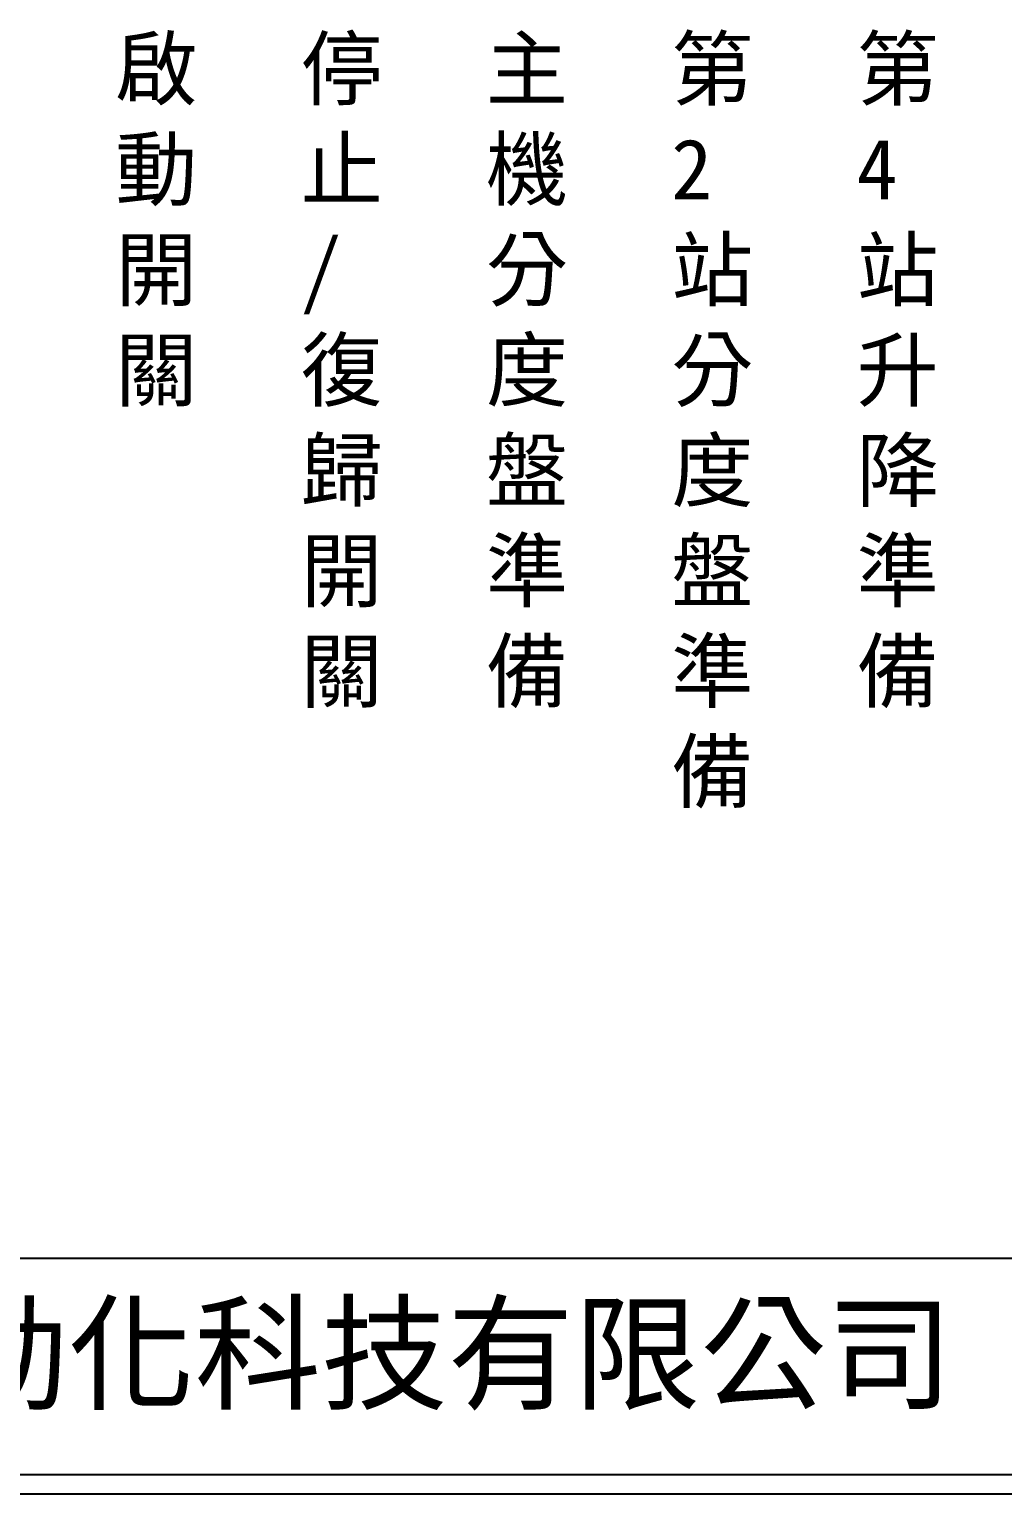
# Model space of a CAD drawing. Extents: x 275 to 562, y 265 to 469.
# Drawn here: x 343.7 to 406.7, y 264.9 to 359.8 of the extents above; entities that cross this region are included whole.
import ezdxf

# ---------------------------------------------------------------- set-up
doc = ezdxf.new("R2010")
doc.units = 0
doc.layers.add('圖框層', color=7, linetype='CONTINUOUS')
doc.layers.add('標尺寸層', color=3, linetype='CONTINUOUS')
doc.styles.add('CNS', font='romanc.shx', dxfattribs={"bigfont": 'chineset.shx'})
doc.styles.add('STSL', font='kaiu.ttf')

msp = doc.modelspace()

# ---------------------------------------------------------------- linework, layer by layer
at = {"layer": '圖框層', "color": 7}
for p, q in [((276.148, 280.195), (560.648, 280.195)), ((276.148, 266.195), (560.648, 266.195)), ((274.898, 264.945), (561.898, 264.945))]:
    msp.add_line(p, q, dxfattribs=at)

# ---------------------------------------------------------------- texts
at = {"layer": '圖框層', "color": 7, "style": 'STSL'}
msp.add_text('泓陞自動化科技有限公司', height=6, dxfattribs=at).set_placement((313.501, 271.022))
at = {"layer": '標尺寸層', "color": 7, "char_height": 3.9, "width": 4.96081, "attachment_point": 1, "style": 'CNS'}
for s, insert in [('{\\fDFKai-SB|b0|i0|c136|p65;啟動開關}', (349.277, 359.179)), ('{\\fDFKai-SB|b0|i0|c136|p65;停止\\P/\\P復歸開關}', (361.277, 359.179)), ('{\\fDFKai-SB|b0|i0|c136|p65;主機分度盤準備}', (373.277, 359.179)), ('{\\fDFKai-SB|b0|i0|c136|p65;第2站分度盤準備}', (385.277, 359.179)), ('{\\fDFKai-SB|b0|i0|c136|p65;第4站升降準備}', (397.277, 359.179))]:
    msp.add_mtext(s, dxfattribs=dict(at, insert=insert))

doc.saveas('drawing.dxf')
